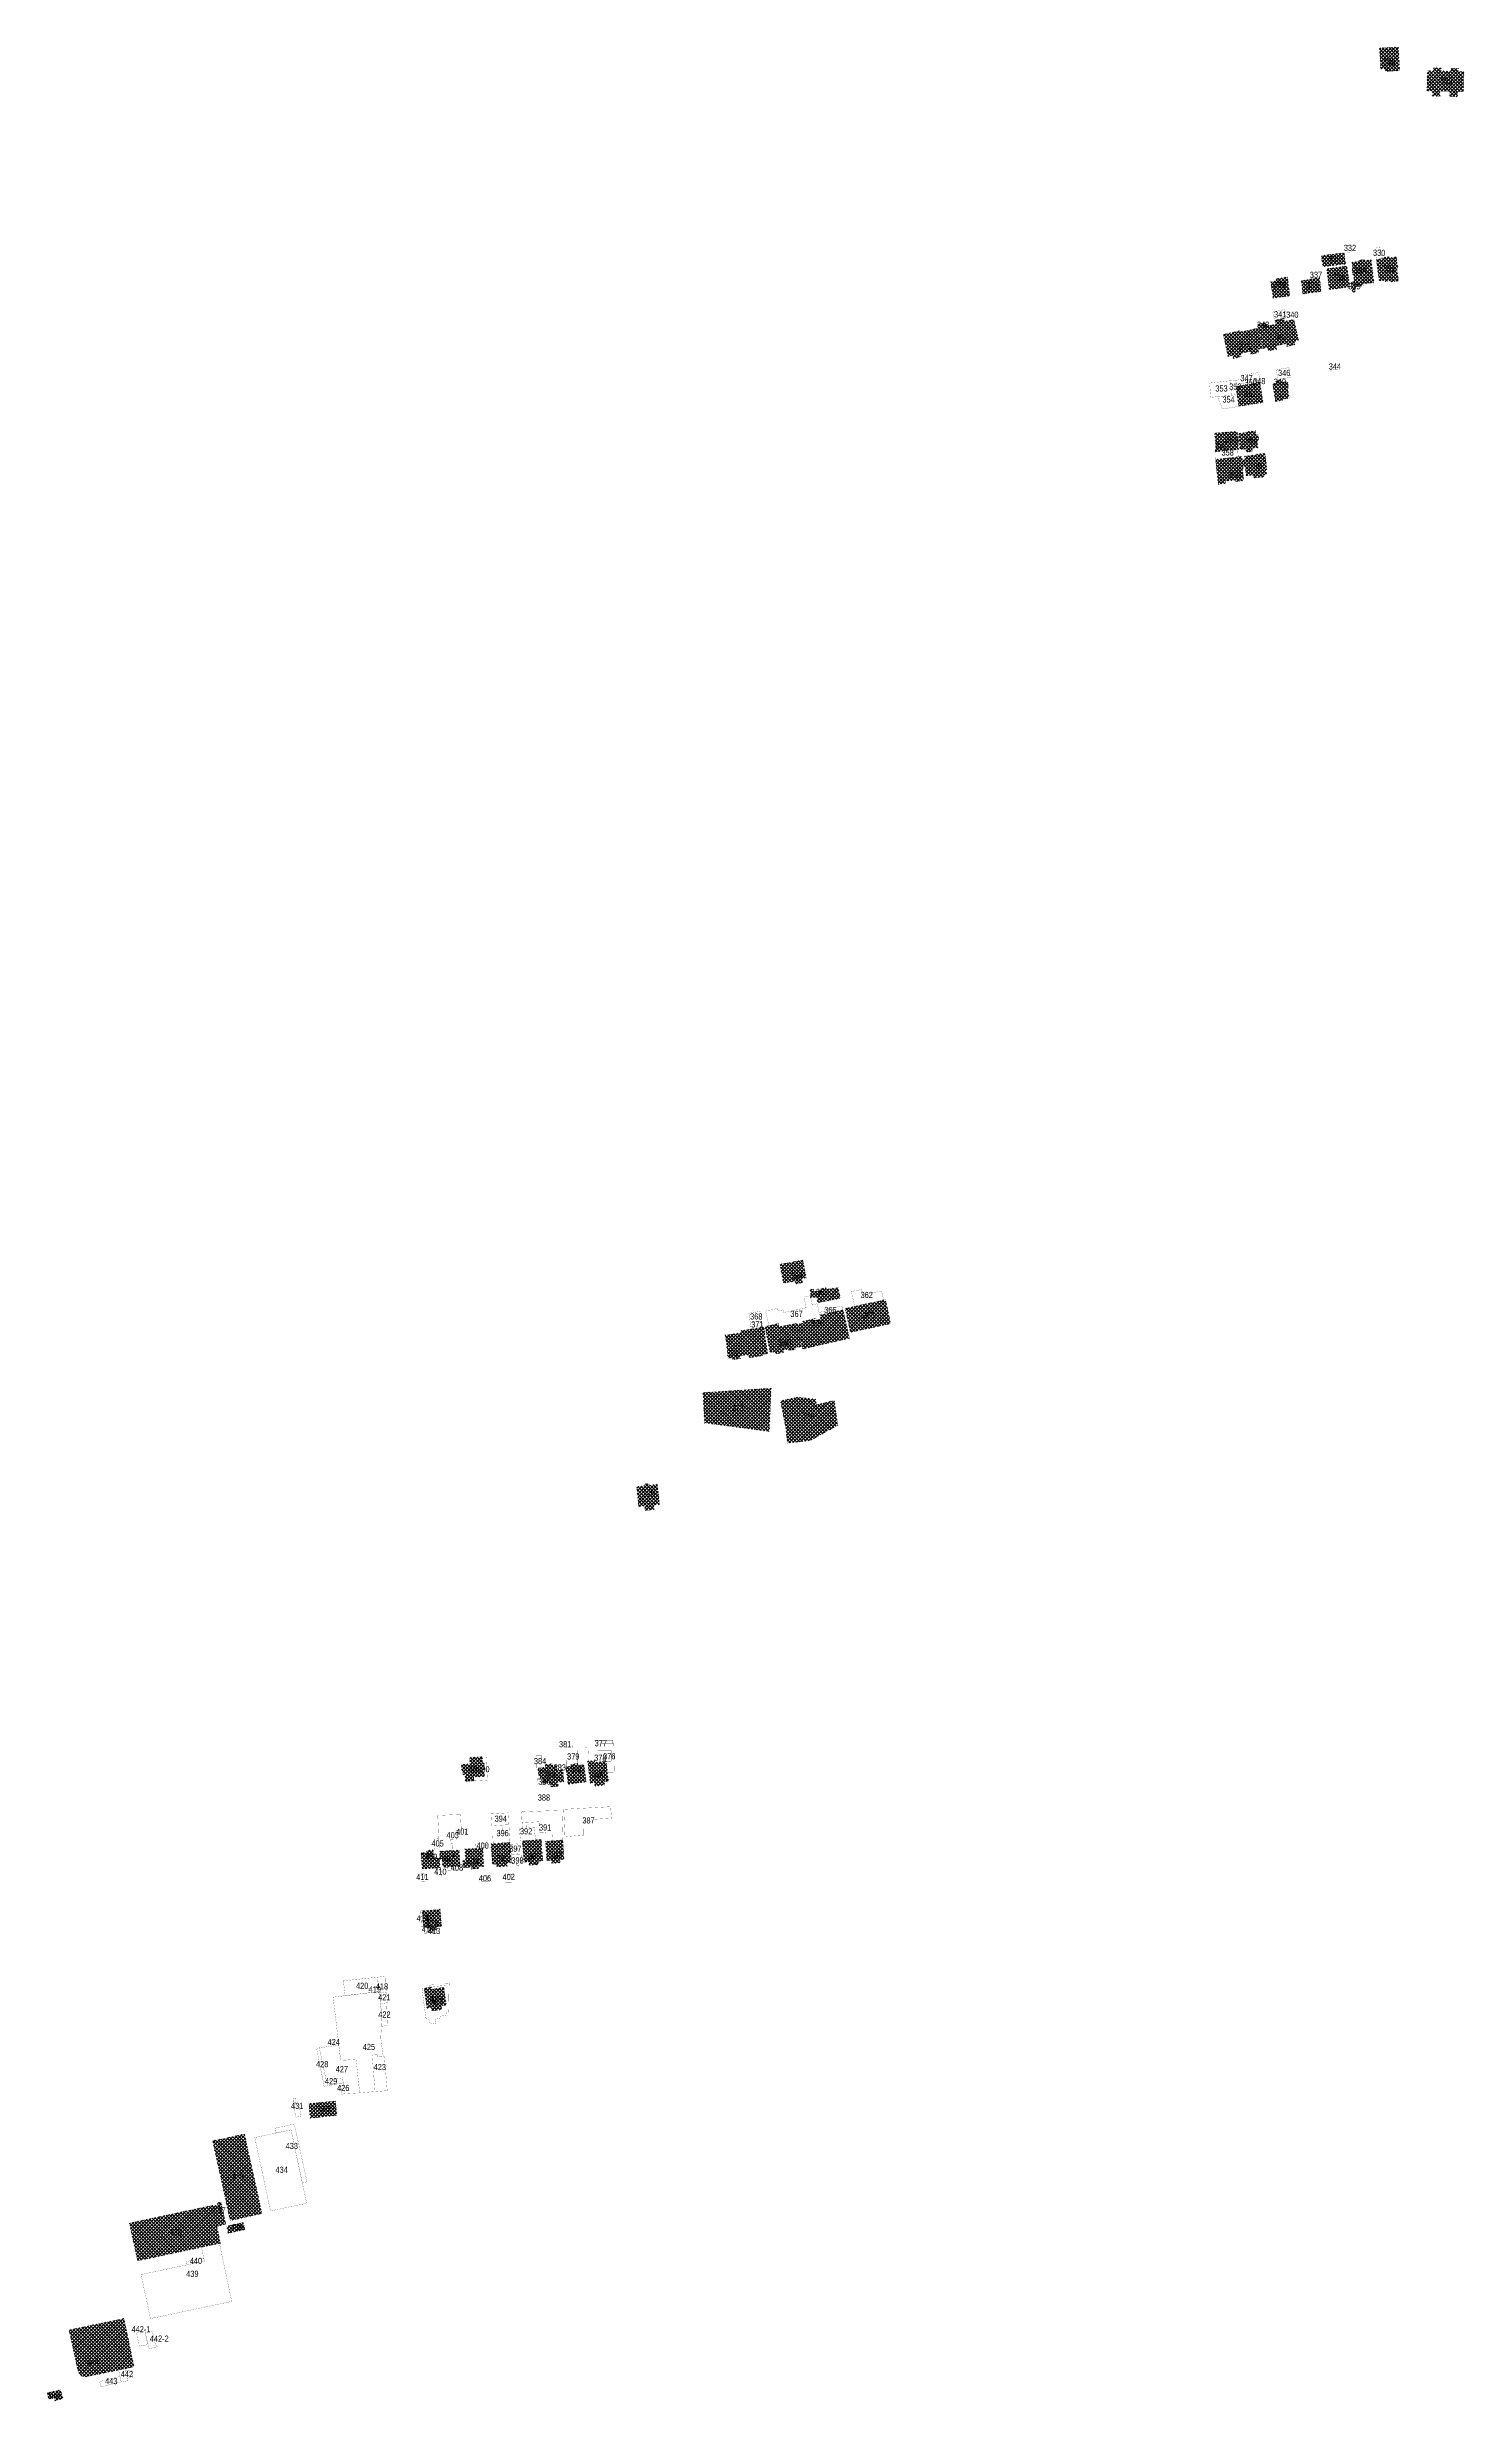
# Model space of a CAD drawing. Header units: millimetres. Extents: x 500132 to 619391, y 3323720 to 3402660.
# Drawn here: x 516307 to 517229, y 3365464 to 3366997 of the extents above; entities that cross this region are included whole.
import ezdxf

# ---------------------------------------------------------------- set-up
doc = ezdxf.new("R2010")
doc.units = ezdxf.units.MM
doc.layers.add('房屋拆迁', color=7, linetype='Continuous')
doc.styles.add('mrdsStandard', font='slromans.shx', dxfattribs={"width": 0.75, "height": 4, "bigfont": 'hztxt.shx'})

msp = doc.modelspace()

# ---------------------------------------------------------------- hatches: boundary and pattern name
at = {"layer": '房屋拆迁', "lineweight": 50}
h = msp.add_hatch(dxfattribs=at)
h.set_pattern_fill('ANSI37', color=1, scale=0.5, style=0)
h.paths.add_polyline_path([(517174.7, 3366982.6), (517174, 3366996.1), (517186.3, 3366996.7), (517187, 3366981.4), (517177.9, 3366980.9), (517177.9, 3366982.7)])
h = msp.add_hatch(dxfattribs=at)
h.set_pattern_fill('ANSI37', color=6, scale=0.5, style=0)
h.paths.add_polyline_path([(517204.8, 3366968.3), (517205.1, 3366981.3), (517209, 3366981.2), (517209, 3366983.2), (517214, 3366983.1), (517214, 3366981.2), (517220.5, 3366981.1), (517220.5, 3366982.8), (517225.2, 3366982.7), (517225.2, 3366980.8), (517228.8, 3366980.7), (517228.5, 3366967.8), (517224.7, 3366967.9), (517224.6, 3366964.4), (517219.7, 3366964.6), (517219.8, 3366968), (517213.3, 3366968.1), (517213.3, 3366964.8), (517208.3, 3366964.9), (517208.4, 3366968.2)])
h = msp.add_hatch(dxfattribs=at)
h.set_pattern_fill('ANSI37', color=1, scale=0.5, style=0)
h.paths.add_polyline_path([(517137, 3366853.7), (517136.1, 3366861), (517150.9, 3366862.8), (517151.8, 3366855.6)])
h = msp.add_hatch(dxfattribs=at)
h.set_pattern_fill('ANSI37', color=1, scale=0.5, style=0)
h.paths.add_polyline_path([(517141.3, 3366838.8), (517139.5, 3366852.4), (517152.7, 3366854.2), (517154.6, 3366840.6)])
h = msp.add_hatch(dxfattribs=at)
h.set_pattern_fill('ANSI37', color=1, scale=0.5, style=0)
h.paths.add_polyline_path([(517157.9, 3366840.6), (517157, 3366848.4), (517156.6, 3366848.4), (517156.1, 3366852.4), (517156.5, 3366852.4), (517156, 3366856.6), (517160.1, 3366857.1), (517160, 3366857.9), (517164.4, 3366858.4), (517164.5, 3366857.8), (517168.5, 3366858.2), (517170.3, 3366843.4), (517163.3, 3366842.5), (517163.5, 3366841.3)])
h = msp.add_hatch(dxfattribs=at)
h.set_pattern_fill('ANSI37', color=1, scale=0.5, style=0)
h.paths.add_polyline_path([(517173.8, 3366844.4), (517171.9, 3366858.5), (517175.8, 3366859), (517175.7, 3366859.7), (517180.3, 3366860.3), (517180.4, 3366859.6), (517184.9, 3366860.2), (517185.9, 3366852.8), (517185.2, 3366852.7), (517186.3, 3366844.5), (517181.4, 3366843.8), (517181.3, 3366844.7), (517177.7, 3366844.2), (517177.6, 3366844.9)])
h = msp.add_hatch(dxfattribs=at)
h.set_pattern_fill('ANSI37', color=1, scale=0.5, style=0)
h.paths.add_polyline_path([(517104.6, 3366833.3), (517115.6, 3366834.7), (517114.1, 3366847), (517106.5, 3366846), (517106.7, 3366844.4), (517103.2, 3366844)])
h = msp.add_hatch(dxfattribs=at)
h.set_pattern_fill('ANSI37', color=1, scale=0.5, style=0)
h.paths.add_polyline_path([(517123, 3366844.6), (517124, 3366836.1), (517135.9, 3366837.5), (517134.9, 3366846.6)])
h = msp.add_hatch(dxfattribs=at)
h.set_pattern_fill('ANSI37', color=1, scale=0.5, style=0)
h.paths.add_polyline_path([(517157.5, 3366844.1), (517157.9, 3366840.6), (517158.2, 3366837.3), (517156.3, 3366837.1), (517155.4, 3366843.8)])
h = msp.add_hatch(dxfattribs=at)
h.set_pattern_fill('ANSI37', color=1, scale=0.5, style=0)
h.paths.add_polyline_path([(517072.2, 3366809.6), (517083.4, 3366812.1), (517083.6, 3366811.3), (517094.8, 3366813.8), (517097.7, 3366800.5), (517094.8, 3366799.9), (517095.2, 3366797.8), (517090.2, 3366796.6), (517089.7, 3366798.6), (517083.5, 3366797.2), (517083.9, 3366795.1), (517078.8, 3366794), (517078.4, 3366796), (517075.4, 3366795.3)])
h = msp.add_hatch(dxfattribs=at)
h.set_pattern_fill('ANSI37', color=1, scale=0.5, style=0)
h.paths.add_polyline_path([(517095.2, 3366813.9), (517100.6, 3366815.1), (517100.1, 3366817.4), (517094.7, 3366816.2)])
h = msp.add_hatch(dxfattribs=at)
h.set_pattern_fill('ANSI37', color=1, scale=0.5, style=0)
h.paths.add_polyline_path([(517098.2, 3366800.4), (517095.2, 3366813.9), (517106.6, 3366816.4), (517106.1, 3366819), (517111.6, 3366820.2), (517112.1, 3366818.1), (517118.2, 3366819.4), (517121.3, 3366805.7), (517118.3, 3366805), (517118.8, 3366803), (517113.8, 3366801.8), (517113.4, 3366803.7), (517106.5, 3366802.2), (517107, 3366800.1), (517101.6, 3366798.9), (517101.1, 3366801.1)])
h = msp.add_hatch(dxfattribs=at)
h.set_pattern_fill('ANSI37', color=1, scale=0.5, style=0)
h.paths.add_polyline_path([(517080.4, 3366775.8), (517082.4, 3366762.8), (517098.2, 3366765.4), (517096.1, 3366778.4)])
h = msp.add_hatch(dxfattribs=at)
h.set_pattern_fill('ANSI37', color=1, scale=0.5, style=0)
h.paths.add_polyline_path([(517106.3, 3366766), (517104.4, 3366777.4), (517106.7, 3366777.7), (517106.6, 3366777.8), (517106.6, 3366777.8), (517106.6, 3366777.9), (517106.6, 3366777.9), (517106.6, 3366778), (517106.6, 3366778), (517106.7, 3366778.1), (517106.7, 3366778.2), (517106.7, 3366778.2), (517106.7, 3366778.3), (517106.7, 3366778.3), (517106.7, 3366778.4), (517106.7, 3366778.4), (517106.7, 3366778.5), (517106.8, 3366778.5), (517106.8, 3366778.6), (517106.8, 3366778.6), (517106.8, 3366778.7), (517106.8, 3366778.7), (517106.9, 3366778.8), (517106.9, 3366778.8), (517106.9, 3366778.9), (517107, 3366778.9), (517107, 3366779), (517107, 3366779), (517107.1, 3366779.1), (517107.1, 3366779.1), (517107.1, 3366779.2), (517107.2, 3366779.2), (517107.2, 3366779.2), (517107.2, 3366779.3), (517107.3, 3366779.3), (517107.3, 3366779.4), (517107.4, 3366779.4), (517107.4, 3366779.4), (517107.5, 3366779.5), (517107.5, 3366779.5), (517107.6, 3366779.5), (517107.6, 3366779.5), (517107.7, 3366779.6), (517107.7, 3366779.6), (517107.8, 3366779.6), (517107.8, 3366779.6), (517107.9, 3366779.7), (517107.9, 3366779.7), (517108, 3366779.7), (517108, 3366779.7), (517108.1, 3366779.7), (517108.1, 3366779.7), (517108.2, 3366779.8), (517108.2, 3366779.8), (517108.3, 3366779.8), (517108.3, 3366779.8), (517108.4, 3366779.8), (517108.5, 3366779.8), (517108.5, 3366779.8), (517108.6, 3366779.8), (517108.6, 3366779.8), (517108.7, 3366779.8), (517108.7, 3366779.8), (517108.8, 3366779.8), (517108.8, 3366779.8), (517108.9, 3366779.7), (517109, 3366779.7), (517109, 3366779.7), (517109.1, 3366779.7), (517109.1, 3366779.7), (517109.2, 3366779.7), (517109.2, 3366779.6), (517109.3, 3366779.6), (517109.3, 3366779.6), (517109.4, 3366779.6), (517109.4, 3366779.6), (517109.5, 3366779.5), (517109.5, 3366779.5), (517109.6, 3366779.5), (517109.6, 3366779.4), (517109.7, 3366779.4), (517109.7, 3366779.4), (517109.8, 3366779.3), (517109.8, 3366779.3), (517109.8, 3366779.2), (517109.9, 3366779.2), (517109.9, 3366779.2), (517110, 3366779.1), (517110, 3366779.1), (517110, 3366779), (517110.1, 3366779), (517110.1, 3366778.9), (517110.1, 3366778.9), (517110.2, 3366778.8), (517110.2, 3366778.8), (517110.2, 3366778.8), (517110.2, 3366778.7), (517110.3, 3366778.6), (517110.3, 3366778.6), (517110.3, 3366778.5), (517110.3, 3366778.5), (517110.3, 3366778.4), (517110.3, 3366778.4), (517114.1, 3366778.9), (517114.8, 3366774.7), (517114, 3366774.6), (517115.2, 3366768.1), (517110.9, 3366767.6), (517111, 3366766.8)])
h = msp.add_hatch(dxfattribs=at)
h.set_pattern_fill('ANSI37', color=1, scale=0.5, style=0)
h.paths.add_polyline_path([(517073.9, 3366746), (517074.7, 3366734.1), (517074.7, 3366733.9), (517067, 3366733.3), (517066.9, 3366734.7), (517067.6, 3366734.8), (517066.7, 3366745.4)])
h = msp.add_hatch(dxfattribs=at)
h.set_pattern_fill('ANSI37', color=1, scale=0.5, style=0)
h.paths.add_polyline_path([(517074.7, 3366734.1), (517073.9, 3366746), (517081.4, 3366746.6), (517082.2, 3366734.7)])
h = msp.add_hatch(dxfattribs=at)
h.set_pattern_fill('ANSI37', color=1, scale=0.5, style=0)
h.paths.add_polyline_path([(517083.1, 3366734.8), (517082.2, 3366745.3), (517086.9, 3366745.7), (517086.9, 3366746.3), (517093.1, 3366746.8), (517093.3, 3366744.4), (517095, 3366744.5), (517095.3, 3366740.7), (517094.3, 3366740.6), (517094.7, 3366735.9), (517091, 3366735.6), (517091.1, 3366733.4), (517087.3, 3366733.1), (517087.2, 3366735.1)])
h = msp.add_hatch(dxfattribs=at)
h.set_pattern_fill('ANSI37', color=1, scale=0.5, style=0)
h.paths.add_polyline_path([(517069, 3366712.1), (517067.2, 3366728.3), (517084.4, 3366730.2), (517085.3, 3366721.6), (517084.8, 3366721.6), (517085.4, 3366715.6), (517084.6, 3366715.5), (517084.8, 3366714.4), (517080.5, 3366713.9), (517080.4, 3366714.9), (517073.5, 3366714.1), (517073.7, 3366712.7)])
h = msp.add_hatch(dxfattribs=at)
h.set_pattern_fill('ANSI37', color=1, scale=0.5, style=0)
h.paths.add_polyline_path([(517086, 3366730.4), (517094.2, 3366731.3), (517094.1, 3366731.7), (517099.4, 3366732.3), (517100.6, 3366721.4), (517100.2, 3366721.3), (517100.5, 3366718.2), (517098.3, 3366718), (517098.4, 3366716.9), (517092, 3366716.2), (517091.8, 3366718.1), (517087.2, 3366717.6), (517086.5, 3366723.7), (517085.4, 3366723.6), (517084.9, 3366727.6), (517086.3, 3366727.8)])
h = msp.add_hatch(dxfattribs=at)
h.set_pattern_fill('ANSI37', color=1, scale=0.5, style=0)
h.paths.add_polyline_path([(516783.7, 3366204.2), (516786.1, 3366191.9), (516793.7, 3366193.4), (516794.1, 3366191.4), (516798.4, 3366192.2), (516797.9, 3366194.9), (516800.8, 3366195.4), (516798.6, 3366207)])
h = msp.add_hatch(dxfattribs=at)
h.set_pattern_fill('ANSI37', color=1, scale=0.5, style=0)
h.paths.add_polyline_path([(516808.3, 3366179.2), (516807.6, 3366183), (516803.7, 3366182.4), (516803.3, 3366187.9), (516805.4, 3366188.2), (516805.7, 3366186.5), (516810.4, 3366187.3), (516810.3, 3366188.4), (516813.8, 3366189), (516813.9, 3366187.9), (516821.6, 3366189.1), (516823, 3366182.1)])
h = msp.add_hatch(dxfattribs=at)
h.set_pattern_fill('ANSI37', color=1, scale=0.5, style=0)
h.paths.add_polyline_path([(516826.2, 3366175.5), (516829.6, 3366159.9), (516855.8, 3366165.6), (516852.4, 3366181.2)])
h = msp.add_hatch(dxfattribs=at)
h.set_pattern_fill('ANSI37', color=1, scale=0.5, style=0)
h.set_pattern_definition([(45, (516748.1134, 3366142.1132), (-1.12253, 1.12253), []), (135, (516748.1134, 3366142.1132), (-1.12253, -1.12253), [])])
h.paths.add_polyline_path([(516750.2, 3366143.1), (516752.7, 3366143.5), (516752.9, 3366142.1), (516757.8, 3366142.8), (516757.5, 3366144.6), (516763.4, 3366145.5), (516763.7, 3366143.4), (516772.3, 3366144.7), (516772.2, 3366145.6), (516775.7, 3366146.1), (516773.2, 3366163.3), (516758.1, 3366161), (516758.3, 3366159.6), (516748.1, 3366158.1)])
h = msp.add_hatch(dxfattribs=at)
h.set_pattern_fill('ANSI37', color=1, scale=0.5, style=0)
h.paths.add_polyline_path([(516774, 3366163.7), (516777.3, 3366146.8), (516780.7, 3366147.4), (516781, 3366145.9), (516786.1, 3366146.9), (516785.8, 3366148.4), (516789.2, 3366149), (516789.4, 3366148), (516794.1, 3366148.9), (516793.8, 3366150), (516797.7, 3366150.7), (516794.8, 3366165.9), (516783.1, 3366163.6), (516782.7, 3366165.6)])
h = msp.add_hatch(dxfattribs=at)
h.set_pattern_fill('ANSI37', color=1, scale=0.5, style=0)
h.paths.add_polyline_path([(516794.9, 3366165.2), (516798.6, 3366149.1), (516829, 3366156.1), (516824.8, 3366174.6), (516809.8, 3366171.2), (516810.4, 3366168.6), (516806.6, 3366167.8), (516806.4, 3366168.9), (516798.6, 3366167.1), (516798.9, 3366166)])
h = msp.add_hatch(dxfattribs=at)
h.set_pattern_fill('ANSI37', color=6, scale=0.5, style=0)
h.paths.add_polyline_path([(516733.6, 3366120.7), (516734.7, 3366101), (516776.8, 3366095.4), (516777.9, 3366123.6)])
h = msp.add_hatch(dxfattribs=at)
h.set_pattern_fill('ANSI37', color=1, scale=0.5, style=0)
h.paths.add_polyline_path([(516784.1, 3366115.3), (516787.5, 3366097.8), (516788.6, 3366087.8), (516803.6, 3366089.5), (516821.3, 3366099.4), (516819.1, 3366115.6), (516807.4, 3366112.8), (516807.1, 3366116.4), (516795, 3366117.7)])
h = msp.add_hatch(dxfattribs=at)
h.set_pattern_fill('ANSI37', color=1, scale=0.5, style=0)
h.paths.add_polyline_path([(516690.5, 3366059.4), (516694.9, 3366059.9), (516695.8, 3366061.2), (516696.6, 3366061.5), (516697.7, 3366061.6), (516698.6, 3366060.9), (516699, 3366060.4), (516703.9, 3366061), (516705.3, 3366047.8), (516701.5, 3366047.6), (516701.8, 3366044.6), (516695.9, 3366043.9), (516695.6, 3366046.8), (516691.7, 3366046.5)])
h = msp.add_hatch(dxfattribs=at)
h.set_pattern_fill('ANSI37', color=1, scale=0.5, style=0)
h.paths.add_polyline_path([(516589.9, 3365883.6), (516590.1, 3365879.5), (516591.1, 3365879.6), (516591.3, 3365875.5), (516590.4, 3365875.5), (516590.5, 3365873.6), (516591.3, 3365873.6), (516591.5, 3365870.8), (516584.4, 3365870.4), (516584.6, 3365867.9), (516579, 3365867.7), (516578.7, 3365872), (516577.3, 3365871.9), (516577.2, 3365874.5), (516576.6, 3365874.4), (516576.4, 3365878.7), (516582, 3365879), (516581.8, 3365883.2)])
h = msp.add_hatch(dxfattribs=at)
h.set_pattern_fill('ANSI37', color=1, scale=0.5, style=0)
h.paths.add_polyline_path([(516642.4, 3365875), (516643.1, 3365867.3), (516639.2, 3365866.9), (516639.4, 3365864.5), (516634.6, 3365864), (516634.3, 3365866.7), (516629.3, 3365866.2), (516629, 3365869.3), (516627.8, 3365869.1), (516627.6, 3365871.4), (516626.7, 3365871.3), (516626.2, 3365875.9), (516627.9, 3365876), (516627.9, 3365876.4), (516631.1, 3365876.8), (516630.9, 3365878.5), (516635.8, 3365879.1), (516635.9, 3365877.5), (516637.9, 3365877.8), (516638.3, 3365874.5)])
h = msp.add_hatch(dxfattribs=at)
h.set_pattern_fill('ANSI37', color=1, scale=0.5, style=0)
h.paths.add_polyline_path([(516644.3, 3365876.9), (516647.7, 3365877.4), (516647.6, 3365878.6), (516652, 3365879.2), (516652.2, 3365877.9), (516656.1, 3365878.5), (516657.6, 3365867.3), (516645.9, 3365865.7)])
h = msp.add_hatch(dxfattribs=at)
h.set_pattern_fill('ANSI37', color=1, scale=0.5, style=0)
h.paths.add_polyline_path([(516670.6, 3365880.7), (516672, 3365867.8), (516669.3, 3365867.5), (516669.5, 3365865.1), (516663.4, 3365864.5), (516663.1, 3365866.8), (516660.2, 3365866.5), (516658.6, 3365880.7), (516663.2, 3365881.2), (516663.3, 3365879.9)])
h = msp.add_hatch(dxfattribs=at)
h.set_pattern_fill('ANSI37', color=1, scale=0.5, style=0)
h.paths.add_polyline_path([(516595.7, 3365827), (516596.6, 3365813.6), (516599.4, 3365813.8), (516599.6, 3365811.9), (516606.1, 3365812.3), (516606, 3365814.6), (516608.8, 3365814.7), (516608, 3365827.8)])
h = msp.add_hatch(dxfattribs=at)
h.set_pattern_fill('ANSI37', color=1, scale=0.5, style=0)
h.paths.add_polyline_path([(516616.1, 3365828.8), (516617.2, 3365815), (516620.4, 3365815.2), (516620.6, 3365813), (516626.5, 3365813.4), (516626.3, 3365815.6), (516629.3, 3365815.9), (516628.3, 3365829.7)])
h = msp.add_hatch(dxfattribs=at)
h.set_pattern_fill('ANSI37', color=1, scale=0.5, style=0)
h.paths.add_polyline_path([(516631.2, 3365828.6), (516632, 3365816), (516634.9, 3365816.2), (516635, 3365814.3), (516640.6, 3365814.6), (516640.5, 3365816.7), (516643.1, 3365816.9), (516642.4, 3365829.3)])
h = msp.add_hatch(dxfattribs=at)
h.set_pattern_fill('ANSI37', color=1, scale=0.5, style=0)
h.paths.add_polyline_path([(516557.9, 3365823), (516558.3, 3365817.4), (516562.1, 3365817.7), (516562.5, 3365811.3), (516550.9, 3365810.5), (516550.2, 3365821), (516553.8, 3365821.2), (516553.7, 3365822.7)])
h = msp.add_hatch(dxfattribs=at)
h.set_pattern_fill('ANSI37', color=1, scale=0.5, style=0)
h.paths.add_polyline_path([(516562.2, 3365822.1), (516562.5, 3365817), (516563.9, 3365817.1), (516564.2, 3365811.6), (516575.5, 3365812.3), (516574.9, 3365822.8)])
h = msp.add_hatch(dxfattribs=at)
h.set_pattern_fill('ANSI37', color=1, scale=0.5, style=0)
h.paths.add_polyline_path([(516578.7, 3365823.5), (516579.1, 3365816.2), (516577.3, 3365816.1), (516577.6, 3365811.4), (516582.9, 3365811.7), (516582.9, 3365810.5), (516587.5, 3365810.8), (516587.5, 3365812.1), (516590.9, 3365812.3), (516590.3, 3365824.2)])
h = msp.add_hatch(dxfattribs=at)
h.set_pattern_fill('ANSI37', color=1, scale=0.5, style=0)
h.paths.add_polyline_path([(516562.5, 3365784.2), (516563.4, 3365773.3), (516560.1, 3365773), (516560.3, 3365770.7), (516555.6, 3365770.3), (516555.4, 3365772), (516554, 3365771.9), (516554, 3365772.7), (516551.8, 3365772.5), (516550.9, 3365783.3)])
h = msp.add_hatch(dxfattribs=at)
h.set_pattern_fill('ANSI37', color=1, scale=0.5, style=0)
h.paths.add_polyline_path([(516564.9, 3365733.4), (516566.6, 3365722), (516563.2, 3365721.5), (516563.5, 3365719), (516557.1, 3365718.1), (516556.8, 3365720.4), (516554, 3365719.9), (516552.1, 3365732.9), (516557.1, 3365733.6), (516557.3, 3365732.3)])
h = msp.add_hatch(dxfattribs=at)
h.set_pattern_fill('ANSI37', color=6, scale=0.5, style=0)
h.paths.add_polyline_path([(516494.4, 3365659.5), (516495.4, 3365650.1), (516478, 3365648.3), (516477.1, 3365657.7)])
h = msp.add_hatch(dxfattribs=at)
h.set_pattern_fill('ANSI37', color=6, scale=0.5, style=0)
h.paths.add_polyline_path([(516435.2, 3365638), (516414.5, 3365633.5), (516425.9, 3365581.6), (516446.6, 3365586.2)])
h = msp.add_hatch(dxfattribs=at)
h.set_pattern_fill('ANSI37', color=6, scale=0.5, style=0)
h.paths.add_polyline_path([(516360.3, 3365580), (516414.3, 3365591.5), (516419.5, 3365566.9), (516365.6, 3365555.4)])
h = msp.add_hatch(dxfattribs=at)
h.set_pattern_fill('ANSI37', color=6, scale=0.5, style=0)
h.paths.add_polyline_path([(516414.4, 3365590.9), (516417.8, 3365591.7), (516417.6, 3365593.1), (516419.9, 3365593.8), (516423, 3365579.3), (516417.2, 3365577.7)])
h = msp.add_hatch(dxfattribs=at)
h.set_pattern_fill('ANSI37', color=6, scale=0.5, style=0)
h.paths.add_polyline_path([(516434.5, 3365580.4), (516435.5, 3365575.8), (516424.7, 3365573.4), (516423.6, 3365578)])
h = msp.add_hatch(dxfattribs=at)
h.set_pattern_fill('ANSI37', color=6, scale=0.5, style=0)
h.paths.add_polyline_path([(516356.8, 3365517.9), (516363.3, 3365486.4), (516335.2, 3365480.6), (516332.4, 3365480), (516330.7, 3365480), (516328.7, 3365480.7), (516327.5, 3365482.2), (516326.6, 3365484.7), (516321, 3365510.4)])
h = msp.add_hatch(dxfattribs=at)
h.set_pattern_fill('ANSI37', color=6, scale=0.5, style=0)
h.paths.add_polyline_path([(516306.8, 3365469.4), (516315.4, 3365471.5), (516317, 3365465.8), (516311.9, 3365464.3), (516311.4, 3365466.3), (516307.8, 3365465.4)])

# ---------------------------------------------------------------- linework, layer by layer
at = {"layer": '房屋拆迁', "color": 1, "linetype": 'Continuous', "lineweight": 50, "const_width": 0.1}
for points in [[(517174.7, 3366982.6), (517174, 3366996.1), (517186.3, 3366996.7), (517187, 3366981.4), (517177.9, 3366980.9), (517177.9, 3366982.7), (517174.7, 3366982.6)], [(517153.1, 3366863.1), (517152.6, 3366867.7), (517155.2, 3366868), (517155.7, 3366863.4), (517153.1, 3366863.1)], [(517137, 3366853.7), (517136.1, 3366861), (517150.9, 3366862.8), (517151.8, 3366855.6), (517137, 3366853.7)], [(517141.3, 3366838.8), (517139.5, 3366852.4), (517152.7, 3366854.2), (517154.6, 3366840.6), (517141.3, 3366838.8)], [(517157.9, 3366840.6), (517157, 3366848.4), (517156.6, 3366848.4), (517156.1, 3366852.4), (517156.5, 3366852.4), (517156, 3366856.6), (517160.1, 3366857.1), (517160, 3366857.9), (517164.4, 3366858.4), (517164.5, 3366857.8), (517168.5, 3366858.2), (517170.3, 3366843.4), (517163.3, 3366842.5), (517163.5, 3366841.3), (517157.9, 3366840.6)], [(517171.9, 3366858.5), (517175.3, 3366858.9), (517174.4, 3366866.3), (517171, 3366865.9), (517171.9, 3366858.5)], [(517173.8, 3366844.4), (517171.9, 3366858.5), (517175.8, 3366859), (517175.7, 3366859.7), (517180.3, 3366860.3), (517180.4, 3366859.6), (517184.9, 3366860.2), (517185.9, 3366852.8), (517185.2, 3366852.7), (517186.3, 3366844.5), (517181.4, 3366843.8), (517181.3, 3366844.7), (517177.7, 3366844.2), (517177.6, 3366844.9), (517173.8, 3366844.4)], [(517104.6, 3366833.3), (517115.6, 3366834.7), (517114.1, 3366847), (517106.5, 3366846), (517106.7, 3366844.4), (517103.2, 3366844), (517104.6, 3366833.3)], [(517123, 3366844.6), (517124, 3366836.1), (517135.9, 3366837.5), (517134.9, 3366846.6), (517123, 3366844.6)], [(517133.7, 3366846.9), (517130.7, 3366846.5), (517130.3, 3366849.4), (517133.3, 3366849.7), (517133.7, 3366846.9)], [(517157.5, 3366844.1), (517157.9, 3366840.6), (517158.2, 3366837.3), (517156.3, 3366837.1), (517155.4, 3366843.8), (517157.5, 3366844.1)], [(517105.7, 3366818.7), (517104.4, 3366824.2), (517111.9, 3366825.9), (517113.1, 3366820.4), (517105.7, 3366818.7)], [(517112.1, 3366824.8), (517113.1, 3366820.4), (517120.7, 3366820.4), (517120.4, 3366822.7), (517112.1, 3366824.8)], [(517072.2, 3366809.6), (517083.4, 3366812.1), (517083.6, 3366811.3), (517094.8, 3366813.8), (517097.7, 3366800.5), (517094.8, 3366799.9), (517095.2, 3366797.8), (517090.2, 3366796.6), (517089.7, 3366798.6), (517083.5, 3366797.2), (517083.9, 3366795.1), (517078.8, 3366794), (517078.4, 3366796), (517075.4, 3366795.3), (517072.2, 3366809.6)], [(517095.2, 3366813.9), (517100.6, 3366815.1), (517100.1, 3366817.4), (517094.7, 3366816.2), (517095.2, 3366813.9)], [(517098.2, 3366800.4), (517095.2, 3366813.9), (517106.6, 3366816.4), (517106.1, 3366819), (517111.6, 3366820.2), (517112.1, 3366818.1), (517118.2, 3366819.4), (517121.3, 3366805.7), (517118.3, 3366805), (517118.8, 3366803), (517113.8, 3366801.8), (517113.4, 3366803.7), (517106.5, 3366802.2), (517107, 3366800.1), (517101.6, 3366798.9), (517101.1, 3366801.1), (517098.2, 3366800.4)], [(517077.7, 3366770.1), (517064.2, 3366768.7), (517063.3, 3366778), (517076.8, 3366779.5), (517077.7, 3366770.1)], [(517080.4, 3366775.8), (517081.2, 3366770.5), (517077.7, 3366770.1), (517076.8, 3366779.4), (517080.4, 3366779.8), (517080.9, 3366775.9), (517080.4, 3366775.8)], [(517080.4, 3366775.8), (517082.4, 3366762.8), (517098.2, 3366765.4), (517096.1, 3366778.4), (517080.4, 3366775.8)], [(517080.8, 3366777.1), (517080.4, 3366779.8), (517084.5, 3366780.5), (517084.1, 3366782.9), (517095.2, 3366784.8), (517096.1, 3366779.7), (517080.8, 3366777.1)], [(517088.5, 3366777.1), (517088.3, 3366778.4), (517090.5, 3366778.8), (517090.7, 3366777.5), (517088.5, 3366777.1)], [(517094.1, 3366778.1), (517093.9, 3366779.4), (517096.2, 3366779.8), (517096.4, 3366778.5), (517094.1, 3366778.1)], [(517106.3, 3366766), (517104.4, 3366777.4), (517106.7, 3366777.7), (517106.6, 3366777.8), (517106.6, 3366777.8), (517106.6, 3366777.9), (517106.6, 3366777.9), (517106.6, 3366778), (517106.6, 3366778), (517106.7, 3366778.1), (517106.7, 3366778.2), (517106.7, 3366778.2), (517106.7, 3366778.3), (517106.7, 3366778.3), (517106.7, 3366778.4), (517106.7, 3366778.4), (517106.7, 3366778.5), (517106.8, 3366778.5), (517106.8, 3366778.6), (517106.8, 3366778.6), (517106.8, 3366778.7), (517106.8, 3366778.7), (517106.9, 3366778.8), (517106.9, 3366778.8), (517106.9, 3366778.9), (517107, 3366778.9), (517107, 3366779), (517107, 3366779), (517107.1, 3366779.1), (517107.1, 3366779.1), (517107.1, 3366779.2), (517107.2, 3366779.2), (517107.2, 3366779.2), (517107.2, 3366779.3), (517107.3, 3366779.3), (517107.3, 3366779.4), (517107.4, 3366779.4), (517107.4, 3366779.4), (517107.5, 3366779.5), (517107.5, 3366779.5), (517107.6, 3366779.5), (517107.6, 3366779.5), (517107.7, 3366779.6), (517107.7, 3366779.6), (517107.8, 3366779.6), (517107.8, 3366779.6), (517107.9, 3366779.7), (517107.9, 3366779.7), (517108, 3366779.7), (517108, 3366779.7), (517108.1, 3366779.7), (517108.1, 3366779.7), (517108.2, 3366779.8), (517108.2, 3366779.8), (517108.3, 3366779.8), (517108.3, 3366779.8), (517108.4, 3366779.8), (517108.5, 3366779.8), (517108.5, 3366779.8), (517108.6, 3366779.8), (517108.6, 3366779.8), (517108.7, 3366779.8), (517108.7, 3366779.8), (517108.8, 3366779.8), (517108.8, 3366779.8), (517108.9, 3366779.7), (517109, 3366779.7), (517109, 3366779.7), (517109.1, 3366779.7), (517109.1, 3366779.7), (517109.2, 3366779.7), (517109.2, 3366779.6), (517109.3, 3366779.6), (517109.3, 3366779.6), (517109.4, 3366779.6), (517109.4, 3366779.6), (517109.5, 3366779.5), (517109.5, 3366779.5), (517109.6, 3366779.5), (517109.6, 3366779.4), (517109.7, 3366779.4), (517109.7, 3366779.4), (517109.8, 3366779.3), (517109.8, 3366779.3), (517109.8, 3366779.2), (517109.9, 3366779.2), (517109.9, 3366779.2), (517110, 3366779.1), (517110, 3366779.1), (517110, 3366779), (517110.1, 3366779), (517110.1, 3366778.9), (517110.1, 3366778.9), (517110.2, 3366778.8), (517110.2, 3366778.8), (517110.2, 3366778.8), (517110.2, 3366778.7), (517110.3, 3366778.6), (517110.3, 3366778.6), (517110.3, 3366778.5), (517110.3, 3366778.5), (517110.3, 3366778.4), (517110.3, 3366778.4), (517114.1, 3366778.9), (517114.8, 3366774.7), (517114, 3366774.6), (517115.2, 3366768.1), (517110.9, 3366767.6), (517111, 3366766.8), (517106.3, 3366766), (517106.3, 3366766)], [(517106.8, 3366786.7), (517107.8, 3366780.3), (517116, 3366781.7), (517114.9, 3366788), (517106.8, 3366786.7)], [(517142.3, 3366786.4), (517141.9, 3366789.9), (517146.3, 3366790.4), (517146.8, 3366786.9), (517142.3, 3366786.4)], [(517081.2, 3366770.5), (517082.4, 3366762.8), (517071.8, 3366761.1), (517069, 3366767.7), (517068.7, 3366769.2), (517077.7, 3366770.1), (517081.2, 3366770.5)], [(517073.9, 3366746), (517074.7, 3366734.1), (517074.7, 3366733.9), (517067, 3366733.3), (517066.9, 3366734.7), (517067.6, 3366734.8), (517066.7, 3366745.4), (517073.9, 3366746)], [(517074.7, 3366734.1), (517073.9, 3366746), (517081.4, 3366746.6), (517082.2, 3366734.7), (517074.7, 3366734.1)], [(517083.1, 3366734.8), (517082.2, 3366745.3), (517086.9, 3366745.7), (517086.9, 3366746.3), (517093.1, 3366746.8), (517093.3, 3366744.4), (517095, 3366744.5), (517095.3, 3366740.7), (517094.3, 3366740.6), (517094.7, 3366735.9), (517091, 3366735.6), (517091.1, 3366733.4), (517087.3, 3366733.1), (517087.2, 3366735.1), (517083.1, 3366734.8)], [(517067.2, 3366728.3), (517067, 3366733.3), (517074.7, 3366733.9), (517074.7, 3366734.1), (517081.6, 3366734.6), (517082, 3366730), (517067.2, 3366728.3)], [(517069, 3366712.1), (517067.2, 3366728.3), (517084.4, 3366730.2), (517085.3, 3366721.6), (517084.8, 3366721.6), (517085.4, 3366715.6), (517084.6, 3366715.5), (517084.8, 3366714.4), (517080.5, 3366713.9), (517080.4, 3366714.9), (517073.5, 3366714.1), (517073.7, 3366712.7), (517069, 3366712.1)], [(517086, 3366730.4), (517094.2, 3366731.3), (517094.1, 3366731.7), (517099.4, 3366732.3), (517100.6, 3366721.4), (517100.2, 3366721.3), (517100.5, 3366718.2), (517098.3, 3366718), (517098.4, 3366716.9), (517092, 3366716.2), (517091.8, 3366718.1), (517087.2, 3366717.6), (517086.5, 3366723.7), (517085.4, 3366723.6), (517084.9, 3366727.6), (517086.3, 3366727.8), (517086, 3366730.4)], [(516783.7, 3366204.2), (516786.1, 3366191.9), (516793.7, 3366193.4), (516794.1, 3366191.4), (516798.4, 3366192.2), (516797.9, 3366194.9), (516800.8, 3366195.4), (516798.6, 3366207), (516783.7, 3366204.2)], [(516776.5, 3366164.3), (516774.4, 3366173.8), (516782.2, 3366175.5), (516782.5, 3366173.9), (516785.7, 3366174.6), (516786.1, 3366172.8), (516800.8, 3366176), (516799.3, 3366182.9), (516803.4, 3366183.8), (516804.7, 3366177.8), (516808, 3366178.6), (516810.1, 3366168.6), (516806.6, 3366167.8), (516806.4, 3366168.9), (516798.6, 3366167.1), (516798.9, 3366166), (516794.9, 3366165.2), (516794.8, 3366165.9), (516783.1, 3366163.6), (516782.7, 3366165.6), (516776.5, 3366164.3)], [(516808.3, 3366179.2), (516807.6, 3366183), (516803.7, 3366182.4), (516803.3, 3366187.9), (516805.4, 3366188.2), (516805.7, 3366186.5), (516810.4, 3366187.3), (516810.3, 3366188.4), (516813.8, 3366189), (516813.9, 3366187.9), (516821.6, 3366189.1), (516823, 3366182.1), (516808.3, 3366179.2)], [(516826.2, 3366175.5), (516829.6, 3366159.9), (516855.8, 3366165.6), (516852.4, 3366181.2), (516826.2, 3366175.5)], [(516832.3, 3366176.8), (516830.2, 3366186.5), (516836.7, 3366187.9), (516837.5, 3366184.3), (516849.9, 3366186.9), (516851.2, 3366180.9), (516832.3, 3366176.8)], [(516764.4, 3366166.4), (516763.5, 3366172.4), (516771.1, 3366173.6), (516771.9, 3366167.1), (516764.4, 3366166.4)], [(516772.5, 3366163.2), (516771.9, 3366167.1), (516764.4, 3366166.4), (516765, 3366162), (516772.5, 3366163.2)], [(516774, 3366163.7), (516777.3, 3366146.8), (516780.7, 3366147.4), (516781, 3366145.9), (516786.1, 3366146.9), (516785.8, 3366148.4), (516789.2, 3366149), (516789.4, 3366148), (516794.1, 3366148.9), (516793.8, 3366150), (516797.7, 3366150.7), (516794.8, 3366165.9), (516783.1, 3366163.6), (516782.7, 3366165.6), (516774, 3366163.7)], [(516794.9, 3366165.2), (516798.6, 3366149.1), (516829, 3366156.1), (516824.8, 3366174.6), (516809.8, 3366171.2), (516810.4, 3366168.6), (516806.6, 3366167.8), (516806.4, 3366168.9), (516798.6, 3366167.1), (516798.9, 3366166), (516794.9, 3366165.2)], [(516824.8, 3366174.6), (516824.2, 3366177.1), (516812.9, 3366174.8), (516813.1, 3366173.9), (516810.2, 3366173.1), (516810.7, 3366171.4), (516824.8, 3366174.6)], [(516784.1, 3366115.3), (516787.5, 3366097.8), (516788.6, 3366087.8), (516803.6, 3366089.5), (516821.3, 3366099.4), (516819.1, 3366115.6), (516807.4, 3366112.8), (516807.1, 3366116.4), (516795, 3366117.7), (516784.1, 3366115.3)], [(516690.5, 3366059.4), (516694.9, 3366059.9), (516695.8, 3366061.2), (516696.6, 3366061.5), (516697.7, 3366061.6), (516698.6, 3366060.9), (516699, 3366060.4), (516703.9, 3366061), (516705.3, 3366047.8), (516701.5, 3366047.6), (516701.8, 3366044.6), (516695.9, 3366043.9), (516695.6, 3366046.8), (516691.7, 3366046.5), (516690.5, 3366059.4)], [(516645.1, 3365894.8), (516645.1, 3365890.8), (516644.6, 3365890.8), (516644.7, 3365888.4), (516640.1, 3365888.4), (516640.1, 3365894.8), (516645.1, 3365894.8)], [(516652.2, 3365877.9), (516652, 3365879.2), (516647.6, 3365878.6), (516647.7, 3365877.4), (516644.8, 3365877), (516644.6, 3365890.8), (516648.5, 3365890.9), (516648.5, 3365889.5), (516652.1, 3365889.5), (516652.2, 3365877.9)], [(516667.5, 3365889.5), (516657.2, 3365889.6), (516657.3, 3365894.5), (516674.9, 3365894.4), (516674.9, 3365892.3), (516667.5, 3365892.2), (516667.5, 3365889.5)], [(516673.9, 3365880.7), (516670.6, 3365880.7), (516663.3, 3365879.9), (516663.2, 3365881.2), (516659.3, 3365880.8), (516659.1, 3365887.6), (516673.9, 3365887.7), (516673.9, 3365880.7)], [(516671.4, 3365873.4), (516670.6, 3365880.7), (516673.9, 3365880.7), (516673.9, 3365887.7), (516667.5, 3365887.7), (516667.5, 3365892.2), (516675.6, 3365892.3), (516676.1, 3365873.3), (516671.4, 3365873.4)], [(516589.9, 3365883.6), (516590.1, 3365879.5), (516591.1, 3365879.6), (516591.3, 3365875.5), (516590.4, 3365875.5), (516590.5, 3365873.6), (516591.3, 3365873.6), (516591.5, 3365870.8), (516584.4, 3365870.4), (516584.6, 3365867.9), (516579, 3365867.7), (516578.7, 3365872), (516577.3, 3365871.9), (516577.2, 3365874.5), (516576.6, 3365874.4), (516576.4, 3365878.7), (516582, 3365879), (516581.8, 3365883.2), (516589.9, 3365883.6)], [(516584.6, 3365867.9), (516584.4, 3365870.4), (516591.5, 3365870.8), (516591.3, 3365873.6), (516590.5, 3365873.6), (516590.4, 3365875.5), (516591.4, 3365875.5), (516591.1, 3365879.6), (516590.2, 3365879.5), (516589.9, 3365883.4), (516592.5, 3365883.5), (516593.3, 3365868.4), (516584.6, 3365867.9)], [(516628.5, 3365884.4), (516628.7, 3365876.5), (516625.5, 3365876.3), (516625.3, 3365884.4), (516628.5, 3365884.4)], [(516642.4, 3365875), (516643.1, 3365867.3), (516639.2, 3365866.9), (516639.4, 3365864.5), (516634.6, 3365864), (516634.3, 3365866.7), (516629.3, 3365866.2), (516629, 3365869.3), (516627.8, 3365869.1), (516627.6, 3365871.4), (516626.7, 3365871.3), (516626.2, 3365875.9), (516627.9, 3365876), (516627.9, 3365876.4), (516631.1, 3365876.8), (516630.9, 3365878.5), (516635.8, 3365879.1), (516635.9, 3365877.5), (516637.9, 3365877.8), (516638.3, 3365874.5), (516642.4, 3365875)], [(516637.9, 3365877.8), (516641.4, 3365878.2), (516641.8, 3365874.9), (516638.3, 3365874.5), (516637.9, 3365877.8)], [(516644.3, 3365876.9), (516647.7, 3365877.4), (516647.6, 3365878.6), (516652, 3365879.2), (516652.2, 3365877.9), (516656.1, 3365878.5), (516657.6, 3365867.3), (516645.9, 3365865.7), (516644.3, 3365876.9)], [(516670.6, 3365880.7), (516672, 3365867.8), (516669.3, 3365867.5), (516669.5, 3365865.1), (516663.4, 3365864.5), (516663.1, 3365866.8), (516660.2, 3365866.5), (516658.6, 3365880.7), (516663.2, 3365881.2), (516663.3, 3365879.9), (516670.6, 3365880.7)], [(516629, 3365869.3), (516629.3, 3365866.2), (516634.3, 3365866.7), (516634.4, 3365865.8), (516626.1, 3365865.4), (516625.9, 3365869.2), (516629, 3365869.3)], [(516632.4, 3365857.6), (516632.4, 3365855.7), (516626.7, 3365855.7), (516626.7, 3365857.6), (516632.4, 3365857.6)], [(516575.8, 3365846.1), (516576.3, 3365836), (516572.6, 3365835.8), (516573, 3365829.9), (516569.3, 3365829.7), (516569.4, 3365827.4), (516570.7, 3365827.4), (516570.9, 3365822.6), (516562.1, 3365822.1), (516561, 3365845.4), (516575.8, 3365846.1)], [(516596, 3365838.7), (516607.3, 3365839.4), (516606.9, 3365847.1), (516595.6, 3365846.4), (516596, 3365838.7)], [(516615.9, 3365840.6), (516615.5, 3365847.7), (516641.8, 3365848.8), (516642.4, 3365829.3), (516635.9, 3365828.9), (516635.6, 3365833.3), (516631.2, 3365833.3), (516631.1, 3365834.6), (516627.3, 3365834.5), (516626.9, 3365841.3), (516615.9, 3365840.6)], [(516673.5, 3365851.1), (516674.1, 3365843.6), (516661, 3365842.8), (516661, 3365841.8), (516655.7, 3365841.2), (516655.9, 3365832.6), (516643.8, 3365831.6), (516643, 3365849.4), (516673.5, 3365851.1)], [(516558.6, 3365829.9), (516559.1, 3365823.5), (516562, 3365823.6), (516561.7, 3365830.3), (516558.6, 3365829.9)], [(516578.7, 3365836.1), (516578.9, 3365833.4), (516574.2, 3365832.9), (516573.9, 3365835.5), (516578.7, 3365836.1)], [(516585.7, 3365827), (516586, 3365823.9), (516590.3, 3365824.2), (516593.1, 3365824.4), (516592.8, 3365827.5), (516585.7, 3365827)], [(516595.7, 3365827), (516596.6, 3365813.6), (516599.4, 3365813.8), (516599.6, 3365811.9), (516606.1, 3365812.3), (516606, 3365814.6), (516608.8, 3365814.7), (516608, 3365827.8), (516595.7, 3365827)], [(516608, 3365827.8), (516597.1, 3365827.1), (516596.7, 3365833.7), (516603.5, 3365834), (516603.2, 3365839.1), (516607.3, 3365839.4), (516608, 3365827.8)], [(516613.1, 3365820.2), (516609.2, 3365820), (516608.9, 3365826.7), (516612.7, 3365826.9), (516613.1, 3365820.2)], [(516618.6, 3365840.8), (516618.8, 3365837.4), (516623.7, 3365837.8), (516624.7, 3365829.5), (516616.1, 3365828.8), (516616.1, 3365829.3), (516614.8, 3365829.1), (516614.1, 3365836.9), (516616.2, 3365837.1), (516615.9, 3365840.6), (516618.6, 3365840.8)], [(516616.1, 3365828.8), (516617.2, 3365815), (516620.4, 3365815.2), (516620.6, 3365813), (516626.5, 3365813.4), (516626.3, 3365815.6), (516629.3, 3365815.9), (516628.3, 3365829.7), (516616.1, 3365828.8)], [(516631.2, 3365828.6), (516632, 3365816), (516634.9, 3365816.2), (516635, 3365814.3), (516640.6, 3365814.6), (516640.5, 3365816.7), (516643.1, 3365816.9), (516642.4, 3365829.3), (516631.2, 3365828.6)], [(516557.9, 3365823), (516558.3, 3365817.4), (516562.1, 3365817.7), (516562.5, 3365811.3), (516550.9, 3365810.5), (516550.2, 3365821), (516553.8, 3365821.2), (516553.7, 3365822.7), (516557.9, 3365823)], [(516560.8, 3365811.1), (516563, 3365811.3), (516563.5, 3365805.6), (516561.2, 3365805.5), (516560.8, 3365811.1)], [(516562.2, 3365822.1), (516562.5, 3365817), (516563.9, 3365817.1), (516564.2, 3365811.6), (516575.5, 3365812.3), (516574.9, 3365822.8), (516562.2, 3365822.1)], [(516567.3, 3365811.8), (516567.5, 3365809.3), (516577.3, 3365809.8), (516577.1, 3365812.4), (516575.5, 3365812.3), (516567.3, 3365811.8)], [(516578.7, 3365823.5), (516579.1, 3365816.2), (516577.3, 3365816.1), (516577.6, 3365811.4), (516582.9, 3365811.7), (516582.9, 3365810.5), (516587.5, 3365810.8), (516587.5, 3365812.1), (516590.9, 3365812.3), (516590.3, 3365824.2), (516578.7, 3365823.5)], [(516615.2, 3365820.3), (516615.6, 3365813.2), (516612.5, 3365813), (516612.5, 3365814.1), (516609.1, 3365813.9), (516608.9, 3365819.9), (516615.2, 3365820.3)], [(516548.3, 3365807.3), (516548.4, 3365802.3), (516552.5, 3365802.4), (516552.3, 3365807.4), (516548.3, 3365807.3)], [(516594, 3365806.2), (516594.2, 3365802.5), (516588.3, 3365802), (516588, 3365805.7), (516594, 3365806.2)], [(516608.9, 3365806.7), (516609.1, 3365802), (516604.1, 3365801.9), (516604, 3365806.1), (516606.9, 3365806.2), (516606.8, 3365806.7), (516608.9, 3365806.7)], [(516550.9, 3365783.3), (516549.7, 3365783.2), (516550.4, 3365772.8), (516551.7, 3365772.9), (516550.9, 3365783.3)], [(516562.5, 3365784.2), (516563.4, 3365773.3), (516560.1, 3365773), (516560.3, 3365770.7), (516555.6, 3365770.3), (516555.4, 3365772), (516554, 3365771.9), (516554, 3365772.7), (516551.8, 3365772.5), (516550.9, 3365783.3), (516562.5, 3365784.2)], [(516551.8, 3365772.5), (516552.1, 3365768.7), (516555.6, 3365768.9), (516555.6, 3365770.3), (516555.4, 3365772), (516554, 3365771.9), (516554, 3365772.7), (516551.8, 3365772.5)], [(516555.6, 3365770.3), (516555.6, 3365768.9), (516560.4, 3365769.1), (516560.3, 3365770.7), (516555.6, 3365770.3)], [(516552.1, 3365732.9), (516554, 3365719.9), (516556.8, 3365720.4), (516557.1, 3365718.1), (516563.5, 3365719), (516563.2, 3365721.5), (516566.6, 3365722), (516564.9, 3365733.4), (516557.3, 3365732.3), (516557.1, 3365733.6), (516555.6, 3365733.4), (516555.2, 3365734.8), (516558, 3365735.2), (516558.2, 3365734), (516565.8, 3365734.7), (516565.6, 3365735.9), (516568.4, 3365736.1), (516568, 3365717.2), (516566.8, 3365717.3), (516567.1, 3365715.3), (516562.6, 3365714.7), (516562.7, 3365713.5), (516559.4, 3365713), (516559.9, 3365710.2), (516555.8, 3365709.6), (516555, 3365713.6), (516553.3, 3365713.4), (516550.7, 3365732.7), (516552.1, 3365732.9)], [(516564.9, 3365733.4), (516566.6, 3365722), (516563.2, 3365721.5), (516563.5, 3365719), (516557.1, 3365718.1), (516556.8, 3365720.4), (516554, 3365719.9), (516552.1, 3365732.9), (516557.1, 3365733.6), (516557.3, 3365732.3), (516564.9, 3365733.4)]]:
    msp.add_lwpolyline(points, dxfattribs=at)
at = {"layer": '房屋拆迁', "color": 6, "linetype": 'Continuous', "lineweight": 50, "const_width": 0.1}
for points in [[(517204.8, 3366968.3), (517205.1, 3366981.3), (517209, 3366981.2), (517209, 3366983.2), (517214, 3366983.1), (517214, 3366981.2), (517220.5, 3366981.1), (517220.5, 3366982.8), (517225.2, 3366982.7), (517225.2, 3366980.8), (517228.8, 3366980.7), (517228.5, 3366967.8), (517224.7, 3366967.9), (517224.6, 3366964.4), (517219.7, 3366964.6), (517219.8, 3366968), (517213.3, 3366968.1), (517213.3, 3366964.8), (517208.3, 3366964.9), (517208.4, 3366968.2), (517204.8, 3366968.3)], [(516733.6, 3366120.7), (516734.7, 3366101), (516776.8, 3366095.4), (516777.9, 3366123.6), (516733.6, 3366120.7)], [(516522.6, 3365730.7), (516521.8, 3365740.1), (516499.6, 3365737.7), (516500.7, 3365728.1), (516522.6, 3365730.7)], [(516527.5, 3365730.4), (516523, 3365729.8), (516522.9, 3365730.7), (516522.6, 3365730.7), (516521.8, 3365740.1), (516527.1, 3365740.7), (516527.5, 3365730.4)], [(516525.5, 3365688.4), (516523.9, 3365700.7), (516524.7, 3365714.1), (516522.9, 3365730.7), (516492.9, 3365727.1), (516497.8, 3365685.9), (516507.8, 3365686.6), (516510.2, 3365664.8), (516520.2, 3365665.6), (516518.3, 3365689.4), (516521.7, 3365689.6), (516521.8, 3365688.1), (516525.5, 3365688.4)], [(516522.6, 3365730.7), (516516.6, 3365730), (516516.1, 3365732.7), (516522.4, 3365733.6), (516522.6, 3365730.7)], [(516523, 3365729.8), (516527.5, 3365730.4), (516528.3, 3365723.5), (516523.7, 3365722.8), (516523, 3365729.8)], [(516527.7, 3365723.4), (516528.4, 3365708.7), (516524.3, 3365708.1), (516524.7, 3365714.1), (516523.7, 3365722.8), (516527.7, 3365723.4)], [(516488.5, 3365672.4), (516486.5, 3365672), (516482.1, 3365693.8), (516483.9, 3365694.1), (516488.5, 3365672.4)], [(516510.2, 3365664.8), (516500.3, 3365664.2), (516499.1, 3365674.6), (516488.5, 3365672.5), (516483.9, 3365694.1), (516496.6, 3365695.9), (516497.8, 3365685.9), (516507.8, 3365686.6), (516510.2, 3365664.8)], [(516491.4, 3365698.6), (516491.9, 3365696.1), (516494.1, 3365696.5), (516493.6, 3365699), (516491.4, 3365698.6)], [(516528.1, 3365666.2), (516520.2, 3365665.6), (516518.3, 3365689.4), (516521.7, 3365689.6), (516521.8, 3365688.1), (516526.3, 3365688.4), (516528.1, 3365666.2)], [(516486.5, 3365672), (516487, 3365668.9), (516499.4, 3365671.3), (516499.1, 3365674.6), (516488.5, 3365672.5), (516488.5, 3365672.5), (516488.5, 3365672.4), (516486.5, 3365672)], [(516466.8, 3365661), (516467.1, 3365655.9), (516468.8, 3365649), (516471.9, 3365649.4), (516470.7, 3365657.4), (516468.7, 3365657.2), (516468.4, 3365661.4), (516466.8, 3365661)], [(516494.4, 3365659.5), (516495.4, 3365650.1), (516478, 3365648.3), (516477.1, 3365657.7), (516494.4, 3365659.5)], [(516497.7, 3365671), (516498.5, 3365663.9), (516500.3, 3365664.2), (516499.4, 3365671.3), (516497.7, 3365671)], [(516455.7, 3365638.7), (516455.1, 3365641.8), (516467.6, 3365644.5), (516475.9, 3365606.9), (516472.8, 3365606.2), (516465.5, 3365640.7), (516455.7, 3365638.7)], [(516435.2, 3365638), (516414.5, 3365633.5), (516425.9, 3365581.6), (516446.6, 3365586.2), (516435.2, 3365638)], [(516441.9, 3365635.7), (516465.5, 3365640.7), (516475.7, 3365592.9), (516452.1, 3365587.9), (516441.9, 3365635.7)], [(516360.3, 3365580), (516414.3, 3365591.5), (516419.5, 3365566.9), (516365.6, 3365555.4), (516360.3, 3365580)], [(516414.4, 3365590.9), (516417.8, 3365591.7), (516417.6, 3365593.1), (516419.9, 3365593.8), (516423, 3365579.3), (516417.2, 3365577.7), (516414.4, 3365590.9)], [(516418.9, 3365566.8), (516426.9, 3365529), (516374, 3365517.8), (516367.9, 3365546.5), (516409.1, 3365555.2), (516407.2, 3365564.3), (516418.9, 3365566.8)], [(516434.5, 3365580.4), (516435.5, 3365575.8), (516424.7, 3365573.4), (516423.6, 3365578), (516434.5, 3365580.4)], [(516397.4, 3365552.7), (516397.1, 3365554.9), (516408.7, 3365557.2), (516409.1, 3365555.2), (516397.4, 3365552.7)], [(516356.8, 3365517.9), (516363.3, 3365486.4), (516335.2, 3365480.6), (516332.4, 3365480), (516330.7, 3365480), (516328.7, 3365480.7), (516327.5, 3365482.2), (516326.6, 3365484.7), (516321, 3365510.4), (516356.8, 3365517.9)], [(516340.9, 3365476.8), (516354.2, 3365480.2), (516354.9, 3365476.6), (516341.7, 3365473.3), (516340.9, 3365476.8)], [(516357.5, 3365485.2), (516357.8, 3365483.6), (516361.4, 3365484.4), (516362.3, 3365479.7), (516358.8, 3365479), (516359.1, 3365477.3), (516354.9, 3365476.6), (516353.3, 3365484.4), (516357.5, 3365485.2)], [(516306.8, 3365469.4), (516315.4, 3365471.5), (516317, 3365465.8), (516311.9, 3365464.3), (516311.4, 3365466.3), (516307.8, 3365465.4), (516306.8, 3365469.4)]]:
    msp.add_lwpolyline(points, dxfattribs=at)
at = {"layer": '房屋拆迁', "color": 1, "linetype": 'Continuous', "lineweight": 50, "const_width": 0.1}
msp.add_lwpolyline([(516750.2, 3366143.1), (516752.7, 3366143.5), (516752.9, 3366142.1), (516757.8, 3366142.8), (516757.5, 3366144.6), (516763.4, 3366145.5), (516763.7, 3366143.4), (516772.3, 3366144.7), (516772.2, 3366145.6), (516775.7, 3366146.1), (516773.2, 3366163.3), (516758.1, 3366161), (516758.3, 3366159.6), (516748.1, 3366158.1)], close=True, dxfattribs=at)
at = {"layer": '房屋拆迁', "color": 6, "linetype": 'Continuous', "lineweight": 50, "const_width": 0.1}
for points, elevation in [([(516364.8, 3365508.8), (516370.4, 3365509.9), (516372.2, 3365500.9), (516366.8, 3365499.8)], 4.6), ([(516370.6, 3365508.9), (516375.2, 3365509.7), (516377.4, 3365500.2), (516378.2, 3365500.5), (516378.4, 3365499.5), (516373.1, 3365498.1)], 5.1)]:
    msp.add_lwpolyline(points, close=True, dxfattribs=dict(at, elevation=elevation))

# ---------------------------------------------------------------- texts
at = {"layer": '房屋拆迁', "color": 4, "lineweight": 50, "style": 'mrdsStandard', "width": 0.75}
for s, p in [('328', (517176.2, 3366985.1)), ('329', (517213.4, 3366972.7)), ('332', (517150.7, 3366864)), ('333', (517140.5, 3366856.7)), ('334', (517157.6, 3366849.5)), ('330', (517169.7, 3366860.8)), ('331', (517176.4, 3366850.5)), ('339', (517105, 3366840)), ('338', (517126, 3366839.6)), ('337', (517128.6, 3366846.5)), ('336', (517143.6, 3366844.9)), ('335', (517153.6, 3366839)), ('341', (517105.3, 3366820.7)), ('340', (517113.2, 3366820.5)), ('343', (517094.2, 3366814)), ('342', (517105.9, 3366806.5)), ('345', (517082.4, 3366799.7)), ('353', (517067.1, 3366772.5)), ('352', (517076.1, 3366773.7)), ('347', (517083.4, 3366779.2)), ('350', (517086.1, 3366776.4)), ('348', (517091.7, 3366777.3)), ('349', (517105.1, 3366776.9)), ('346', (517107.9, 3366782.6)), ('344', (517140.9, 3366786.8)), ('354', (517071.7, 3366765.3)), ('351', (517085.9, 3366769)), ('357', (517066.8, 3366735.9)), ('358', (517071.1, 3366730.8)), ('356', (517074.6, 3366738.7)), ('355', (517086.7, 3366738.6)), ('360', (517076, 3366716.3)), ('359', (517089.4, 3366721.9)), ('364', (516790.7, 3366194.7)), ('363', (516807.1, 3366184.3)), ('362', (516836.2, 3366182.3)), ('368', (516764.3, 3366168.3)), ('371', (516765, 3366163.1)), ('367', (516790.5, 3366170)), ('370', (516804.4, 3366163.9)), ('366', (516812.5, 3366172.5)), ('365', (516837.6, 3366169)), ('372', (516749, 3366144.3)), ('369', (516783, 3366151.3)), ('373', (516752.3, 3366108.6)), ('374', (516798.1, 3366104.2)), ('375', (516694.3, 3366052.9)), ('381', (516639.9, 3365889.8)), ('377', (516663.1, 3365890.5)), ('389', (516581.2, 3365873.5)), ('390', (516586.7, 3365873.5)), ('384', (516623.6, 3365878.8)), ('385', (516629.8, 3365870.6)), ('383', (516636.4, 3365874.7)), ('379', (516645.2, 3365881.8)), ('382', (516647, 3365873.6)), ('380', (516661.9, 3365870.5)), ('378', (516662.8, 3365881)), ('376', (516668.6, 3365881.9)), ('388', (516626.1, 3365855.1)), ('386', (516626.4, 3365865.5)), ('394', (516598, 3365841.3)), ('387', (516655.1, 3365840.2)), ('405', (516556.9, 3365825.2)), ('403', (516566.7, 3365830.6)), ('401', (516573, 3365832.9)), ('400', (516586.2, 3365823.8)), ('396', (516599.2, 3365831.9)), ('397', (516607.5, 3365821.8)), ('392', (516614.5, 3365833.1)), ('391', (516626.9, 3365835.6)), ('409', (516552.7, 3365816.5)), ('410', (516558.7, 3365806.8)), ('407', (516563.8, 3365815.6)), ('408', (516569.5, 3365809.5)), ('404', (516580, 3365813.3)), ('399', (516599.1, 3365815.4)), ('398', (516608.9, 3365814.1)), ('395', (516619.7, 3365816.7)), ('393', (516634, 3365817.5)), ('411', (516547, 3365803.3)), ('406', (516587.7, 3365802.5)), ('402', (516603.2, 3365803.4)), ('414', (516547.2, 3365776.4)), ('415', (516550.6, 3365769.4)), ('412', (516553.4, 3365772.8)), ('413', (516554.6, 3365768.2)), ('420', (516507.8, 3365732.5)), ('419', (516516, 3365730.1)), ('418', (516520.7, 3365732.1)), ('421', (516522.2, 3365725)), ('416', (516555.8, 3365723.7)), ('417', (516556.6, 3365722.2)), ('422', (516522.3, 3365713.8)), ('424', (516489.3, 3365695.9)), ('425', (516512.2, 3365692.7)), ('428', (516481.8, 3365681.5)), ('429', (516487.6, 3365670.4)), ('427', (516494.6, 3365678.2)), ('423', (516519.3, 3365679.6)), ('431', (516465.5, 3365654.3)), ('426', (516495.5, 3365666)), ('430', (516482.8, 3365652.3)), ('433', (516462, 3365628.2)), ('435', (516427.1, 3365608.2)), ('434', (516455.4, 3365612.7)), ('437', (516414.9, 3365586.2)), ('438', (516386.5, 3365571.8)), ('436', (516426.1, 3365575.3)), ('440', (516399.6, 3365553.4)), ('439', (516397.3, 3365545)), ('442-1', (516361.7, 3365508.9, 4.6)), ('442-2', (516373.6, 3365502.8)), ('444', (516332.4, 3365487.6)), ('443', (516344.5, 3365475.1)), ('442', (516354.7, 3365479.7)), ('445', (516308.3, 3365465.5))]:
    msp.add_text(s, height=4, dxfattribs=at).set_placement(p)

doc.saveas('drawing.dxf')
